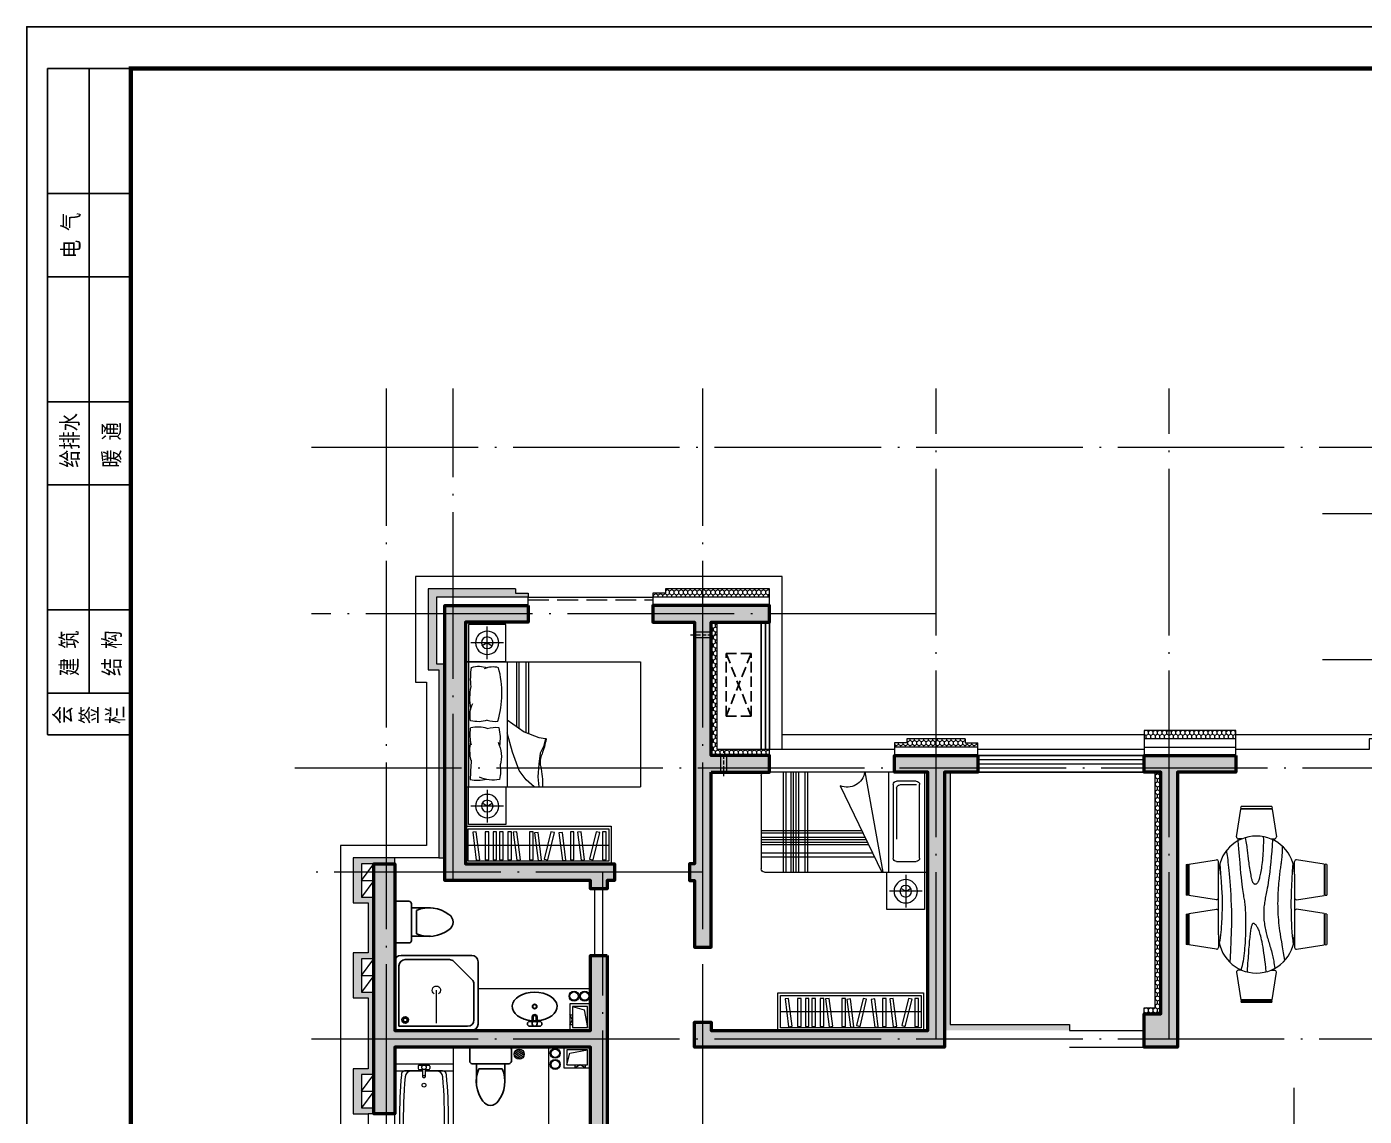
# Model space of a CAD drawing. Extents: x 85196 to 333533, y -130444 to 124232.
# Drawn here: x 280983 to 297043, y -88893 to -75816 of the extents above; entities that cross this region are included whole.
import ezdxf

# ---------------------------------------------------------------- set-up
doc = ezdxf.new("R2010")
doc.units = 0
doc.header["$LTSCALE"] = 1000
doc.header["$MEASUREMENT"] = 0
doc.linetypes.add('DASH', pattern=[0.35, 0.25, -0.1])
doc.linetypes.add('DOTE', pattern=[2.42, 2, -0.2, 0.02, -0.2])
doc.layers.get('0').update_dxf_attribs({"linetype": 'CONTINUOUS', "lineweight": 20})
for name, color, linetype, lineweight in [('AXIS', 3, 'CONTINUOUS', 20), ('DOTE', 1, 'CONTINUOUS', 9), ('LVTRY', 6, 'CONTINUOUS', 20), ('PUB_DIM', 3, 'CONTINUOUS', 20), ('PUB_TITLE', 4, 'CONTINUOUS', 25), ('TK', 7, 'CONTINUOUS', 25), ('WALL', 9, 'CONTINUOUS', 50), ('WINDOW', 4, 'CONTINUOUS', 20), ('保温', 71, 'CONTINUOUS', 15), ('剪力墙', 150, 'CONTINUOUS', 50), ('墙填充', 254, 'CONTINUOUS', 18), ('家具1', 8, 'CONTINUOUS', 15), ('栏杆', 40, 'CONTINUOUS', 18), ('洁具', 6, 'CONTINUOUS', 25), ('洞口层', 20, 'CONTINUOUS', 5), ('看线', 30, 'CONTINUOUS', 25), ('空心砖', 8, 'CONTINUOUS', 15), ('装饰墙', 11, 'CONTINUOUS', 15), ('装饰线', 201, 'CONTINUOUS', 18)]:
    doc.layers.add(name, color=color, linetype=linetype, lineweight=lineweight)
doc.styles.add('-宋体', font='NSimSun.ttf', dxfattribs={"width": 0.8})
doc.styles.add('dim_font', font='SIMPLEX.shx', dxfattribs={"width": 0.6})
pattern_1 = [(45, (-277578.09, -29559.48), (-35.355339, 35.355339), []), (50, (-277578.09, -29559.48), (143.452037, -12.550427), [15, -165]), (355, (-277578.09, -29559.48), (-27.75027, 150.43843), [12, -132]), (100.4514, (-277566.14, -29560.53), (115.701876, 137.88791), [12.74804, -140.22842]), (46.1842, (-277578.1, -29519.48), (213.44821, -33.1038), [22.5, -247.5]), (96.6356, (-277560.3, -29522.24), (186.93254, 194.82357), [19.12206, -210.3426]), (351.1842, (-277578.1, -29519.48), (186.93239, 194.82372), [18, -198]), (21, (-277558.09, -29529.48), (119.38141, -80.52378), [15, -165]), (326, (-277558.09, -29529.48), (48.66307, 145.03001), [12, -132]), (71.4514, (-277548.14, -29536.19), (168.044526, 64.5061), [12.74804, -140.22842]), (37.5, (-277578.09, -29559.48), (2.431971, 66.578771), [0, -130.4, 0, -134, 0, -132.5]), (7.5, (-277578.09, -29559.48), (52.613907, 78.882342), [0, -76.4, 0, -127.4, 0, -50.5]), (327.5, (-277622.69, -29559.48), (106.764487, -4.510974), [0, -50, 0, -156, 0, -207]), (317.5, (-277642.69, -29559.48), (116.637234, 20.020996), [0, -65, 0, -103.6, 0, -147])]
pattern_2 = [(90, (-342530.67, 95162.602), (-27.4963, 47.625), [31.75, -63.5]), (210, (-342530.67, 95162.602), (-27.4963099, -47.6249943), [31.75, -63.5]), (150, (-342530.67, 95162.602), (-54.9926099, 5.7e-06), [-63.5, 31.75])]
pattern_3 = [(90, (-344507.382, -63637.53), (-27.4963, 47.625), [31.75, -63.5]), (210, (-344507.382, -63637.53), (-27.4963099, -47.6249943), [31.75, -63.5]), (150, (-344507.382, -63637.53), (-54.9926099, 5.7e-06), [-63.5, 31.75])]

# ---------------------------------------------------------------- blocks, each defined once
blk = doc.blocks.new('jlq11-4')
at = {"layer": '墙填充'}
h = blk.add_hatch(dxfattribs=at)
h.set_pattern_fill('钢筋混凝土', color=256, scale=20, style=0)
h.set_pattern_definition(pattern_1)
h.paths.add_polyline_path([(600, 8900), (2350, 8900), (2350, 8800), (2550, 8800), (2550, 8900), (2640, 8900), (2640, 9100), (850, 9100), (850, 12000), (1600, 12000), (1600, 12200), (600, 12200)])
h = blk.add_hatch(dxfattribs=at)
h.set_pattern_fill('钢筋混凝土', color=256, scale=20, style=0)
h.set_pattern_definition([(45, (-578089.477, -93278.42), (-35.355339, 35.355339), []), (50, (-578089.48, -93278.42), (143.452037, -12.550427), [15, -165]), (355, (-578089.48, -93278.42), (-27.750267, 150.438427), [12, -132]), (100.4514, (-578077.52, -93279.47), (115.701876, 137.88791), [12.748038, -140.228422]), (46.1842, (-578089.48, -93238.42), (213.44821, -33.103803), [22.5, -247.5]), (96.6356, (-578071.7, -93241.18), (186.93254, 194.823574), [19.12206, -210.3426]), (351.1842, (-578089.48, -93238.42), (186.93239, 194.82372), [18, -198]), (21, (-578069.48, -93248.42), (119.38141, -80.523778), [15, -165]), (326, (-578069.48, -93248.42), (48.663066, 145.03001), [12, -132]), (71.4514, (-578059.53, -93255.13), (168.044526, 64.5061), [12.748038, -140.228422]), (37.5, (-578089.477, -93278.42), (2.431971, 66.5787708), [0, -130.4, 0, -134, 0, -132.5]), (7.5, (-578089.48, -93278.42), (52.6139075, 78.882342), [0, -76.4, 0, -127.4, 0, -50.5]), (327.5, (-578134.077, -93278.42), (106.764487, -4.5109743), [0, -50, 0, -156, 0, -207]), (317.5, (-578154.08, -93278.42), (116.637234, 20.020996), [0, -65, 0, -103.6, 0, -147])])
h.paths.add_polyline_path([(3800, 10200), (4500, 10200), (4500, 10400), (3800, 10400), (3800, 12000), (4500, 12000), (4500, 12200), (3100, 12200), (3100, 12000), (3600, 12000), (3600, 9100), (3540, 9100), (3540, 8900), (3600, 8900), (3600, 8100), (3800, 8100)])
h = blk.add_hatch(dxfattribs=at)
h.set_pattern_fill('钢筋混凝土', color=256, scale=20, style=0)
h.set_pattern_definition(pattern_1)
h.paths.add_polyline_path([(6600, 10200), (7000, 10200), (7000, 10400), (6000, 10400), (6000, 10200), (6400, 10200), (6400, 7100), (3800, 7100), (3800, 7200), (3600, 7200), (3600, 6900), (6600, 6900)])
h = blk.add_hatch(dxfattribs=at)
h.set_pattern_fill('钢筋混凝土', color=256, scale=20, style=0)
h.set_pattern_definition([(45, (-277978.09, -29559.48), (-35.355339, 35.355339), []), (50, (-277978.09, -29559.48), (143.452037, -12.550427), [15, -165]), (355, (-277978.09, -29559.48), (-27.75027, 150.43843), [12, -132]), (100.4514, (-277966.14, -29560.53), (115.701876, 137.88791), [12.74804, -140.22842]), (46.1842, (-277978.1, -29519.48), (213.44821, -33.1038), [22.5, -247.5]), (96.6356, (-277960.3, -29522.24), (186.93254, 194.82357), [19.12206, -210.3426]), (351.1842, (-277978.1, -29519.48), (186.93239, 194.82372), [18, -198]), (21, (-277958.09, -29529.48), (119.38141, -80.52378), [15, -165]), (326, (-277958.09, -29529.48), (48.66307, 145.03001), [12, -132]), (71.4514, (-277948.14, -29536.19), (168.044526, 64.5061), [12.74804, -140.22842]), (37.5, (-277978.09, -29559.48), (2.431971, 66.578771), [0, -130.4, 0, -134, 0, -132.5]), (7.5, (-277978.09, -29559.48), (52.613907, 78.882342), [0, -76.4, 0, -127.4, 0, -50.5]), (327.5, (-278022.69, -29559.48), (106.764487, -4.510974), [0, -50, 0, -156, 0, -207]), (317.5, (-278042.69, -29559.48), (116.637234, 20.020996), [0, -65, 0, -103.6, 0, -147])])
h.paths.add_polyline_path([(9400, 10200), (10100, 10200), (10100, 10400), (9000, 10400), (9000, 10200), (9200, 10200), (9200, 7300), (9000, 7300), (9000, 6900), (9400, 6900)])
h = blk.add_hatch(dxfattribs=at)
h.set_pattern_fill('钢筋混凝土', color=256, scale=20, style=0)
h.set_pattern_definition(pattern_1)
h.paths.add_polyline_path([(0, 7100), (0, 9100), (-250, 9100), (-250, 6100), (0, 6100), (0, 6900), (2350, 6900), (2350, 5200), (1700, 5200), (1700, 5000), (2550, 5000), (2550, 8000), (2350, 8000), (2350, 7100)])
at = {"layer": '剪力墙'}
for points in [[(1600, 12200), (1600, 12000), (850, 12000), (850, 9100), (2640, 9100), (2640, 8900), (2550, 8900), (2550, 8800), (2350, 8800), (2350, 8900), (600, 8900), (600, 12200)], [(7000, 10400), (7000, 10200), (6600, 10200), (6600, 6900), (3600, 6900), (3600, 7200), (3800, 7200), (3800, 7100), (6400, 7100), (6400, 10200), (6000, 10200), (6000, 10400)], [(10100, 10400), (10100, 10200), (9400, 10200), (9400, 6900), (9000, 6900), (9000, 7300), (9200, 7300), (9200, 10200), (9000, 10200), (9000, 10400)], [(2550, 8000), (2550, 5000), (1700, 5000), (1700, 5200), (2350, 5200), (2350, 6900), (0, 6900), (0, 6100), (-250, 6100), (-250, 9100), (0, 9100), (0, 7100), (2350, 7100), (2350, 8000)]]:
    blk.add_lwpolyline(points, close=True, dxfattribs=at)
blk.add_lwpolyline([(3800, 10200), (4500, 10200), (4500, 10400), (3800, 10400), (3800, 12000), (4500, 12000), (4500, 12200), (3100, 12200), (3100, 12000), (3600, 12000), (3600, 9100), (3540, 9100), (3540, 8900), (3600, 8900), (3600, 8100), (3800, 8100), (3800, 10200)], dxfattribs=at)
blk = doc.blocks.new('j3')
at = {"layer": '洁具'}
for p, q in [((0, -220), (0, 220)), ((30, 250), (170, 250)), ((200, 220), (200, -220)), ((200, 170), (430, 170)), ((260, 140), (260, -140)), ((170, -250), (30, -250)), ((200, -170), (430, -170))]:
    blk.add_line(p, q, dxfattribs=at)
for centre, radius, start, end in [((30, 220), 30, 90, 180), ((170, 220), 30, 0, 90), ((413, -227), 398, 53.3619, 112.5495), ((590, 0), 110, 303.4509, 56.5491), ((413, 227), 398, 247.4505, 306.6381), ((30, -220), 30, 180, 270), ((170, -220), 30, 270, 0)]:
    blk.add_arc(centre, radius, start, end, dxfattribs=at)
at = {"style": 'dim_font', "width": 0.8, "flags": 9}
for tag in ['YSIZE', 'XSIZE']:
    blk.add_attdef(tag, (0, 0), '', height=0.5, rotation=270, dxfattribs=at)
blk = doc.blocks.new('_LV10')
blk.add_line((0, -37), (0, -432))
blk.add_arc((0, -432), 50, 121.0332, 58.9668)
blk = doc.blocks.new('j1')
at = {"layer": '洁具'}
for p, q in [((-29, 29), (-111, 29)), ((-29, 29), (-111, 29)), ((-111, 18), (-51, 18)), ((-111, 18), (-51, 18)), ((-58, 58), (-58, 29)), ((-58, 58), (-58, 29)), ((-58, 18), (-58, -18)), ((-58, 18), (-58, -18)), ((0, -58), (0, 58)), ((0, -58), (0, 58)), ((-111, -18), (-51, -18)), ((-111, -18), (-51, -18)), ((-29, -29), (-111, -29)), ((-29, -29), (-111, -29)), ((-58, -29), (-58, -58)), ((-58, -29), (-58, -58))]:
    blk.add_line(p, q, dxfattribs=at)
for radius in [27, 27, 22.5, 22.5]:
    blk.add_circle((-237, 0), radius, dxfattribs=at)
for centre, radius, start, end in [((-111, 0), 28.8, 90, 270), ((-111, 0), 28.8, 90, 270), ((-111, 0), 18, 90, 270), ((-111, 0), 18, 90, 270), ((-29, 58), 28.8, 0, 180), ((-29, 58), 28.8, 0, 180), ((-29, 0), 28.8, 141.3178, 218.6822), ((-29, 0), 28.8, 141.3178, 218.6822), ((-29, 0), 28.8, 270, 90), ((-29, 0), 28.8, 270, 90), ((-29, -58), 28.8, 180, 0), ((-29, -58), 28.8, 180, 0)]:
    blk.add_arc(centre, radius, start, end, dxfattribs=at)
at = {"layer": '洁具', "extrusion": (0, 0, -1)}
for start_param, end_param in [(1.677666, 7.747112), (1.677666, 7.747112), (1.50408, 1.637512), (1.50408, 1.637512)]:
    blk.add_ellipse((-237, 0), major_axis=(0, 270), ratio=0.633333, start_param=start_param, end_param=end_param, dxfattribs=at)
blk = doc.blocks.new('jjg1')
at = {"layer": 'LVTRY'}
for points in [[(-250, 320), (0, 320), (0, 0), (-250, 0)], [(-215, 285), (-35, 285), (-35, 35), (-215, 35)]]:
    blk.add_lwpolyline(points, close=True, dxfattribs=at)
blk.add_lwpolyline([(-215, 255), (-250, 255), (-215, 195), (-250, 135), (-215, 135)], dxfattribs=at)
at = {"layer": 'PUB_DIM'}
blk.add_lwpolyline([(-215, 35), (-75, 73), (-35, 285)], dxfattribs=at)
blk = doc.blocks.new('yg3')
at = {"layer": '洁具'}
for p, q in [((-1000, 75), (-1000, 825)), ((-928, 609), (-709, 828)), ((-75, 900), (-925, 900)), ((-125, 850), (-656, 850)), ((0, 0), (0, 825)), ((-50, 775), (-50, 50)), ((-950, 556), (-950, 125)), ((-925, 0), (0, 0)), ((-875, 50), (-50, 50))]:
    blk.add_line(p, q, dxfattribs=at)
for radius in [38.8, 23.8]:
    blk.add_circle((-125, 125), radius, dxfattribs=at)
for centre, start, end in [((-925, 825), 90, 180), ((-656, 775), 90, 135), ((-125, 775), 0, 90), ((-75, 825), 0, 90), ((-875, 556), 135, 180), ((-925, 75), 180, 270), ((-875, 125), 180, 270)]:
    blk.add_arc(centre, 75, start, end, dxfattribs=at)
blk = doc.blocks.new('yg01')
at = {"layer": 'LVTRY'}
for p, q in [((0, -715), (0, 63)), ((0, 63), (1500, 63)), ((96, -309), (96, 63)), ((96, -309), (96, 63)), ((96, -309), (96, 63)), ((1500, 63), (1500, -715)), ((96, -77), (96, -309)), ((1404, -77), (1404, -576)), ((1448, -77), (1448, -576)), ((1448, -77), (1448, -576)), ((17, -392), (17, -261)), ((31, -248), (65, -248)), ((78, -300), (78, -261)), ((78, -392), (78, -352)), ((87, -309), (176, -309)), ((87, -309), (176, -309)), ((87, -344), (176, -344)), ((96, -715), (96, -344)), ((96, -715), (96, -344)), ((96, -715), (96, -344)), ((96, -344), (96, -576)), ((157, -337), (157, -316)), ((183, -337), (183, -316)), ((31, -405), (65, -405)), ((1500, -715), (0, -715))]:
    blk.add_line(p, q, dxfattribs=at)
for centre, radius in [((48, -326), 30.5), ((286, -326), 26.2)]:
    blk.add_circle(centre, radius, dxfattribs=at)
for centre, radius, start, end in [((750, -6932), 6933, 85.0209, 94.9791), ((1352, -77), 95.9, 0, 90), ((148, -77), 52.3, 90, 180), ((183, -162), 87.2, 94.7863, 180), ((750, -6932), 6881, 89.0758, 94.7863), ((863, 79), 131, 269.0758, 321.7771), ((1352, -77), 52.3, 0, 90), ((31, -261), 13.1, 90, 180), ((65, -261), 13.1, 0, 90), ((87, -300), 8.72, 180, 270), ((87, -352), 8.72, 90, 180), ((150, -316), 6.98, 0, 90), ((150, -337), 6.98, 270, 0), ((176, -316), 6.98, 0, 90), ((176, -337), 6.98, 270, 0), ((31, -392), 13.1, 180, 270), ((65, -392), 13.1, 270, 0), ((183, -491), 87.2, 180, 265.2137), ((148, -576), 52.3, 180, 270), ((750, 6279), 6933, 265.0209, 274.9791), ((750, 6279), 6881, 265.2137, 270.9242), ((863, -732), 131, 38.2229, 90.9242), ((1352, -576), 52.3, 270, 0), ((1352, -576), 95.9, 270, 0)]:
    blk.add_arc(centre, radius, start, end, dxfattribs=at)
blk = doc.blocks.new('dil')
at = {"layer": 'LVTRY'}
for p, q in [((-58, 14), (36, -48)), ((-50, 33), (50, -33)), ((-37, 48), (58, -14)), ((-16, 58), (60, 9)), ((-59, -9), (15, -58))]:
    blk.add_line(p, q, dxfattribs=at)
blk.add_circle((0, 0), 60, dxfattribs=at)
blk = doc.blocks.new('ktj1')
at = {"layer": '洁具', "linetype": 'DASH', "ltscale": 0.5}
blk.add_lwpolyline([(750, 0), (750, 300), (0, 300), (750, 0), (0, 0), (750, 300), (0, 300), (0, 0)], dxfattribs=at)
blk = doc.blocks.new('chuang1')
at = {"layer": '家具1'}
for p, q in [((-1500, 0), (0, 0)), ((-1500, -474), (-1500, 0)), ((-1500, 0), (-1500, -2100)), ((0, 0), (0, -823)), ((0, 0), (0, -2100)), ((-1730, -456), (-1730, -64)), ((-1500, -35), (0, -35)), ((230, -456), (230, -64)), ((-1534, -260), (-1926, -260)), ((34, -260), (426, -260)), ((-1500, -500), (0, -500)), ((-724, -614, -270), (-1500, -614, -270)), ((-806, -500, -270), (-660, -703, -270)), ((-417, -563, -270), (-649, -500, -270)), ((-198, -642, -270), (-417, -563, -270)), ((-83, -727, -270), (-198, -642, -270)), ((-701, -645, -270), (-1500, -645, -270)), ((-650, -728, -270), (-1500, -728, -270)), ((-638, -759, -270), (-1500, -759, -270)), ((-660, -703, -270), (-593, -879, -270)), ((0, -823, -270), (-83, -727, -270)), ((-593, -879, -270), (-581, -958, -270)), ((-581, -958, -270), (-484, -934, -270)), ((-484, -934, -270), (-405, -897, -270)), ((-405, -897, -270), (-271, -879, -270)), ((-271, -879, -270), (-119, -867, -270)), ((-119, -867, -270), (0, -879, -270)), ((-1500, -2100), (0, -2100))]:
    blk.add_line(p, q, dxfattribs=at)
for points in [[(-1500, -35), (-1500, -485), (-1950, -485), (-1950, -35)], [(0, -35), (0, -485), (450, -485), (450, -35)]]:
    blk.add_lwpolyline(points, close=True, dxfattribs=at)
at = {"layer": '家具1', "elevation": -270}
for points in [[(-1434, -71, 0.177), (-1429, -259, -0.516596)], [(-800, -261, 0.14099), (-794, -61, 0.235245)], [(-701, -261, -0.14099), (-707, -61, -0.235245)], [(-87, -54, -0.074897), (-91, -250, 0.472817)], [(-800, -261, -0.104503), (-788, -387, -0.141432), (-1431, -395, -0.168206), (-1417, -225, 4.425392)]]:
    blk.add_lwpolyline(points, format="xyb", dxfattribs=at)
at = {"layer": '家具1'}
for points in [[(-1730, -260), (-1695, -199)], [(-1730, -260), (-1695, -321)], [(230, -260), (195, -199)], [(230, -260), (195, -321)]]:
    blk.add_lwpolyline(points, dxfattribs=at)
for centre, radius in [((-1730, -260), 140), ((230, -260), 140), ((-1730, -260), 70), ((230, -260), 70)]:
    blk.add_circle(centre, radius, dxfattribs=at)
for centre, radius, start, end in [((-1300, -930, -270), 869, 83.569, 98.88), ((-1068, -673, -270), 621, 78.4063, 102.5791), ((-862, -367, -270), 314, 77.5554, 116.5378), ((-628, -590, -270), 535, 76.04, 98.4751), ((-443, -579, -270), 527, 76.3427, 101.1841), ((-1741, 28496, -270), 28598, 272.8502, 273.3148), ((-347, -361, -270), 368, 164.1707, 185.9871), ((-469, -328, -270), 387, 348.2417, 24.8684), ((-588, 115, -270), 529, 256.3762, 280.1383), ((-367, -48, -270), 382, 243.8761, 286.1746), ((-194, -19, -270), 402, 258.9631, 284.8961), ((-574, -960, -270), 7.24, 160.2464, 271.1377), ((-789, 176, -270), 1163, 280.6617, 289.8806), ((-295, -1142, -270), 244, 78.6608, 113.7384), ((-24, 208, -270), 1132, 258.6608, 271.239)]:
    blk.add_arc(centre, radius, start, end, dxfattribs=at)
blk = doc.blocks.new('yg06')
at = {"layer": '家具1'}
for p, q in [((161, 48), (161, 384)), ((161, 384), (204, 384)), ((204, 384), (204, 48)), ((239, 375), (281, 384)), ((320, 48), (239, 375)), ((281, 384), (361, 57)), ((549, 48), (549, 384)), ((549, 384), (592, 384)), ((592, 384), (592, 48)), ((645, 43), (687, 377)), ((687, 377), (730, 372)), ((730, 372), (687, 38)), ((784, 375), (826, 384)), ((864, 48), (784, 375)), ((826, 384), (906, 57)), ((937, 43), (979, 377)), ((979, 377), (1022, 372)), ((1022, 372), (979, 38)), ((1040, 48), (1040, 384)), ((1040, 384), (1083, 384)), ((1083, 384), (1083, 48)), ((1300, 48), (1300, 384)), ((1300, 384), (1343, 384)), ((1343, 384), (1343, 48)), ((1400, 48), (1400, 384)), ((1400, 384), (1443, 384)), ((1443, 384), (1443, 48)), ((1478, 48), (1478, 384)), ((1478, 384), (1520, 384)), ((1520, 384), (1520, 48)), ((1570, 48), (1570, 384)), ((1570, 384), (1613, 384)), ((1613, 384), (1613, 48)), ((1820, 225), (130, 225)), ((204, 48), (161, 48)), ((361, 57), (320, 48)), ((592, 48), (549, 48)), ((687, 38), (645, 43)), ((906, 57), (864, 48)), ((979, 38), (937, 43)), ((1083, 48), (1040, 48)), ((1343, 48), (1300, 48)), ((1443, 48), (1400, 48)), ((1520, 48), (1478, 48)), ((1613, 48), (1570, 48))]:
    blk.add_line(p, q, dxfattribs=at)
for points in [[(100, 450), (100, 0), (1850, 0), (1850, 450)], [(130, 420), (130, 30), (1820, 30), (1820, 420)], [(422, 49), (464, 383), (507, 378), (464, 44)], [(1192, 49), (1234, 383), (1277, 378), (1235, 44)], [(1679, 49), (1721, 383), (1763, 378), (1721, 44)]]:
    blk.add_lwpolyline(points, close=True, dxfattribs=at)
blk = doc.blocks.new('chuang2')
at = {"layer": '家具1'}
for p, q in [((0, 0), (1960, 0)), ((0, 0), (0, -1200)), ((40, 0), (40, -1200)), ((471, 0), (471, -1200)), ((758, 2), (540, -1201)), ((1444, 0), (1444, -1200)), ((1476, 0), (1476, -1200)), ((1551, 0), (1551, -1200)), ((1583, 0), (1583, -1200)), ((1615, 0), (1615, -1200)), ((1646, 0), (1646, -1200)), ((1705, 0), (1705, -1200)), ((1737, 0), (1737, -1200)), ((98, -1031), (98, -149)), ((136, -154), (335, -154)), ((138, -109), (376, -109)), ((416, -149), (416, -1031)), ((2000, -40), (2000, -1160)), ((375, -194), (375, -805)), ((1051, -163), (550, -1201)), ((751, -786), (2000, -786)), ((776, -733), (2000, -733)), ((789, -706), (2000, -706)), ((709, -871), (2000, -871)), ((722, -844), (2000, -844)), ((738, -813), (2000, -813)), ((376, -1071), (138, -1071)), ((638, -1020), (2000, -1020)), ((661, -972), (2000, -972)), ((1960, -1200), (0, -1200)), ((265, -1234), (265, -1626)), ((69, -1430), (461, -1430))]:
    blk.add_line(p, q, dxfattribs=at)
blk.add_lwpolyline([(490, -1200), (40, -1200), (40, -1650), (490, -1650)], close=True, dxfattribs=at)
for points in [[(265, -1430), (204, -1395)], [(265, -1430), (325, -1395)]]:
    blk.add_lwpolyline(points, dxfattribs=at)
for radius in [140, 70]:
    blk.add_circle((265, -1430), radius, dxfattribs=at)
for centre, radius, start, end in [((967, 30), 211, 187.6754, 293.4776), ((1960, -40), 40, 0, 90), ((138, -149), 40, 90, 180), ((335, -194), 40, 0, 90), ((376, -149), 40, 0, 90), ((138, -1031), 40, 180, 270), ((376, -1031), 40, 270, 0), ((1960, -1160), 40, 270, 0)]:
    blk.add_arc(centre, radius, start, end, dxfattribs=at)
blk = doc.blocks.new('czh2')
at = {"layer": '家具1', "linetype": 'Continuous'}
for p, q in [((-246, 885), (-189, 1253)), ((229, 1253), (-189, 1253)), ((-187, 1266), (-183, 1291)), ((-187, 1266), (228, 1266)), ((224, 1291), (-183, 1291)), ((224, 1291), (228, 1266)), ((230, 1253), (287, 885)), ((-173, 859), (-221, 859)), ((214, 859), (262, 859)), ((-881, 522), (-513, 580)), ((-488, 389), (-488, 555)), ((528, 389), (528, 555)), ((922, 522), (554, 580)), ((-919, 516), (-894, 520)), ((-919, 516), (-919, 110)), ((-894, 106), (-894, 520)), ((-881, 522), (-881, 104)), ((-488, -423), (-488, 389)), ((528, 389), (528, -423)), ((922, 522), (922, 104)), ((935, 106), (935, 520)), ((960, 516), (935, 520)), ((960, 516), (960, 110)), ((-894, 106), (-919, 110)), ((-513, 47), (-881, 104)), ((554, 47), (922, 104)), ((935, 106), (960, 110)), ((-919, -144), (-894, -140)), ((-919, -144), (-919, -550)), ((-894, -554), (-894, -140)), ((-881, -138), (-513, -80)), ((-881, -138), (-881, -556)), ((922, -138), (554, -80)), ((922, -138), (922, -556)), ((935, -554), (935, -140)), ((960, -144), (935, -140)), ((960, -144), (960, -550)), ((-488, -423), (-488, -588)), ((528, -423), (528, -588)), ((-894, -554), (-919, -550)), ((-513, -614), (-881, -556)), ((554, -614), (922, -556)), ((935, -554), (960, -550)), ((-246, -919), (-189, -1287)), ((-173, -893), (-221, -893)), ((214, -893), (262, -893)), ((230, -1287), (287, -919)), ((229, -1287), (-189, -1287)), ((-187, -1300), (228, -1300)), ((-187, -1300), (-183, -1325)), ((224, -1325), (-183, -1325)), ((224, -1325), (228, -1300))]:
    blk.add_line(p, q, dxfattribs=at)
for points in [[(-226, 834), (-218, 724), (-210, 627), (-203, 541), (-196, 466), (-191, 401), (-185, 345), (-180, 295), (-175, 253), (-171, 215), (-167, 183), (-162, 155), (-158, 129), (-154, 107), (-151, 87), (-147, 68), (-144, 49), (-141, 31), (-139, 12), (-136, -7), (-134, -27), (-132, -48), (-131, -71), (-129, -95), (-128, -121), (-127, -148), (-127, -178), (-126, -208), (-126, -240), (-126, -273), (-126, -306), (-126, -339), (-127, -372), (-127, -404), (-128, -436), (-129, -468), (-131, -500), (-132, -532), (-134, -565), (-137, -598), (-140, -632), (-144, -667), (-149, -703), (-154, -738), (-159, -772), (-165, -805), (-172, -835), (-179, -863), (-187, -887)], [(112, 889), (113, 847), (113, 807), (112, 769), (111, 733), (110, 699), (107, 665), (105, 634), (102, 603), (99, 573), (96, 545), (93, 518), (89, 492), (86, 467), (82, 444), (79, 422), (75, 401), (71, 382), (67, 365), (63, 349), (59, 334), (55, 320), (51, 308), (47, 298), (43, 288), (38, 280), (34, 273), (30, 267), (25, 262), (21, 259), (17, 256), (12, 254), (8, 253), (4, 252), (-1, 253), (-5, 254), (-9, 256), (-12, 259), (-16, 262), (-20, 266), (-23, 271), (-26, 277), (-29, 283), (-32, 291), (-35, 300), (-38, 311), (-41, 323), (-44, 338), (-48, 355), (-51, 374), (-55, 396), (-59, 418), (-63, 442), (-67, 467), (-71, 492), (-75, 516), (-78, 539), (-81, 562), (-84, 583), (-87, 603), (-89, 623), (-91, 642), (-93, 660), (-96, 679), (-98, 698), (-100, 717), (-102, 736), (-105, 757), (-108, 778), (-111, 800), (-115, 824), (-120, 849), (-125, 876)], [(233, 851), (229, 771), (224, 693), (218, 618), (211, 547), (204, 481), (197, 419), (189, 363), (182, 314), (176, 271), (170, 234), (164, 203), (159, 175), (154, 151), (150, 129), (146, 109), (142, 89), (138, 70), (135, 50), (132, 30), (129, 10), (126, -9), (124, -29), (121, -47), (120, -66), (118, -84), (118, -101), (117, -118), (117, -135), (117, -153), (118, -170), (118, -188), (120, -207), (121, -226), (124, -247), (126, -267), (129, -288), (132, -309), (136, -330), (140, -351), (144, -372), (149, -392), (154, -411), (159, -431), (165, -450), (170, -469), (176, -489), (183, -509), (189, -529), (195, -550), (201, -571), (208, -592), (214, -614), (219, -635), (225, -656), (230, -677), (235, -697), (239, -716), (243, -735), (246, -754), (250, -774), (253, -795), (256, -817), (260, -842), (264, -869)], [(401, -759), (383, -662), (369, -581), (357, -513), (347, -456), (340, -409), (334, -367), (329, -330), (325, -295), (321, -259), (318, -223), (315, -187), (312, -150), (310, -113), (309, -76), (308, -39), (307, -2), (308, 34), (309, 70), (310, 106), (312, 141), (314, 175), (316, 207), (318, 239), (321, 269), (323, 297), (326, 324), (328, 349), (331, 373), (333, 395), (336, 416), (338, 436), (341, 455), (344, 474), (346, 491), (348, 508), (351, 524), (353, 541), (356, 557), (358, 574), (360, 591), (362, 609), (364, 627), (365, 646), (366, 667), (368, 688), (369, 710), (369, 734), (369, 759)], [(-331, -790), (-322, -636), (-315, -501), (-311, -382), (-309, -277), (-309, -183), (-310, -100), (-312, -24), (-315, 46), (-319, 113), (-323, 175), (-327, 235), (-331, 290), (-335, 342), (-340, 391), (-344, 436), (-348, 477), (-352, 514), (-356, 549), (-359, 580), (-363, 609), (-367, 635), (-371, 660), (-375, 682), (-379, 703)], [(507, 537), (498, 425), (492, 326), (487, 237), (484, 157), (482, 84), (481, 18), (481, -44), (482, -103), (483, -160), (484, -216), (486, -272), (489, -327), (493, -383), (498, -439), (504, -497), (511, -555)], [(-469, 526), (-458, 396), (-450, 291), (-444, 208), (-440, 141), (-437, 90), (-436, 49), (-436, 15), (-437, -14), (-437, -42), (-438, -69), (-439, -96), (-440, -123), (-441, -151), (-442, -180), (-443, -210), (-445, -242), (-447, -276), (-449, -311), (-451, -348), (-454, -385), (-458, -422), (-463, -459), (-469, -495), (-476, -529)], [(152, -914), (146, -861), (140, -809), (133, -760), (127, -712), (120, -667), (114, -625), (108, -585), (101, -549), (95, -516), (89, -487), (83, -461), (78, -437), (72, -416), (66, -398), (61, -381), (55, -365), (49, -351), (43, -339), (37, -328), (32, -317), (26, -309), (20, -301), (15, -294), (10, -288), (5, -283), (0, -279), (-4, -275), (-8, -273), (-12, -271), (-16, -270), (-20, -269), (-23, -269), (-26, -270), (-29, -272), (-32, -274), (-35, -278), (-38, -282), (-40, -288), (-43, -296), (-46, -305), (-49, -316), (-51, -328), (-54, -343), (-57, -359), (-60, -376), (-63, -395), (-65, -415), (-68, -436), (-70, -458), (-73, -482), (-75, -507), (-77, -532), (-79, -558), (-81, -585), (-84, -613), (-86, -641), (-88, -670), (-90, -699), (-92, -730), (-95, -762), (-97, -797), (-100, -833), (-103, -873), (-105, -915)]]:
    blk.add_lwpolyline(points, dxfattribs=at)
for centre, radius, start, end in [((20, 389), 508, 0, 180), ((-221, 885), 25.4, 180, 270), ((262, 885), 25.4, 270, 0), ((-513, 555), 25.4, 0, 90), ((554, 555), 25.4, 90, 180), ((-513, 72), 25.4, 270, 0), ((554, 72), 25.4, 180, 270), ((-513, -106), 25.4, 0, 90), ((554, -106), 25.4, 90, 180), ((20, -423), 508, 180, 0), ((-513, -588), 25.4, 270, 0), ((554, -588), 25.4, 180, 270), ((-221, -919), 25.4, 90, 180), ((262, -919), 25.4, 0, 90)]:
    blk.add_arc(centre, radius, start, end, dxfattribs=at)
blk = doc.blocks.new('pm-11')
at = {"layer": '保温', "ltscale": 500}
h = blk.add_hatch(dxfattribs=at)
h.set_pattern_fill('HONEY', color=256, scale=20, angle=90, style=0)
h.set_pattern_definition(pattern_2)
h.paths.add_polyline_path([(700, 11700), (600, 11700), (600, 12300), (500, 12300), (500, 11630), (630, 11630), (630, 10450), (700, 10450)])
h.paths.add_polyline_path([(700, 10450), (630, 10450), (630, 9370), (700, 9370)])
h.paths.add_polyline_path([(1550, 12600), (800, 12600), (800, 12500), (1700, 12500), (1700, 12550), (1550, 12550)])
h.paths.add_polyline_path([(800, 12600), (500, 12600), (500, 12300), (600, 12300), (600, 12500), (700, 12500), (800, 12500)])
h = blk.add_hatch(dxfattribs=at)
h.set_pattern_fill('HONEY', color=256, scale=20, angle=90, style=0)
h.set_pattern_definition(pattern_2)
h.paths.add_polyline_path([(3800, 12600), (3350, 12600), (3350, 12550), (3200, 12550), (3200, 12500), (3800, 12500)])
h.paths.add_polyline_path([(4600, 12600), (3800, 12600), (3800, 12500), (4600, 12500)])
h = blk.add_hatch(dxfattribs=at)
h.set_pattern_fill('HONEY', color=256, scale=20, angle=90, style=0)
h.set_pattern_definition(pattern_3)
h.paths.add_polyline_path([(3970, 12200), (3900, 12200), (3900, 10600), (4600, 10600), (4600, 10670), (3970, 10670)])
h = blk.add_hatch(dxfattribs=at)
h.set_pattern_fill('HONEY', color=256, scale=20, angle=90, style=0)
h.set_pattern_definition(pattern_2)
h.paths.add_polyline_path([(6600, 10800), (6250, 10800), (6250, 10750), (6100, 10750), (6100, 10700), (6600, 10700)])
h.paths.add_polyline_path([(7100, 10750), (6950, 10750), (6950, 10800), (6600, 10800), (6600, 10700), (7100, 10700)])
h = blk.add_hatch(dxfattribs=at)
h.set_pattern_fill('HONEY', color=256, scale=20, angle=90, style=0)
h.set_pattern_definition(pattern_3)
h.paths.add_polyline_path([(9400, 10900), (9100, 10900), (9100, 10800), (9400, 10800)])
h.paths.add_polyline_path([(10200, 10900), (9400, 10900), (9400, 10800), (10200, 10800)])
h = blk.add_hatch(dxfattribs=at)
h.set_pattern_fill('HONEY', color=256, scale=20, angle=90, style=0)
h.set_pattern_definition(pattern_3)
h.paths.add_polyline_path([(6770, 10400), (6700, 10400), (6700, 7300), (8200, 7300), (8200, 7370), (6770, 7370)])
h = blk.add_hatch(dxfattribs=at)
h.set_pattern_fill('HONEY', color=256, scale=20, angle=90, style=0)
h.set_pattern_definition(pattern_3)
h.paths.add_polyline_path([(9300, 10400), (9230, 10400), (9230, 7570), (9100, 7570), (9100, 7500), (9300, 7500)])
h = blk.add_hatch(dxfattribs=at)
h.set_pattern_fill('HONEY', color=256, scale=20, angle=90, style=0)
h.set_pattern_definition(pattern_3)
h.paths.add_polyline_path([(-300, 6770), (-150, 6770), (-150, 7200), (-220, 7200), (-220, 6840), (-400, 6840), (-400, 6300), (-220, 6300), (-150, 6300), (-150, 6370), (-300, 6370)])
h.paths.add_polyline_path([(-150, 7760), (-300, 7760), (-300, 8160), (-150, 8160), (-150, 8900), (-300, 8900), (-300, 9200), (-400, 9200), (-400, 8830), (-220, 8830), (-220, 8230), (-400, 8230), (-400, 7690), (-220, 7690), (-220, 7200), (-150, 7200)])
h.paths.add_polyline_path([(0, 9370), (-400, 9370), (-400, 9200), (-300, 9200), (-300, 9300), (-150, 9300), (0, 9300)])
h.paths.add_polyline_path([(100, 9370), (0, 9370), (0, 9300), (100, 9300)])
at = {"layer": 'DOTE', "linetype": 'DOTE'}
for p, q in [((0, -3584), (0, 15005)), ((800, 9100), (800, 15005)), ((3800, -3584), (3800, 15005)), ((6600, 7200), (6600, 15005)), ((9400, 7200), (9400, 15005)), ((-900, 14300), (37315, 14300)), ((6594, 12300), (-900, 12300)), ((-1100, 10450), (37115, 10450)), ((3794, 9200), (-900, 9200)), ((2600, 5300), (2600, 9200)), ((-900, 7200), (12400, 7200))]:
    blk.add_line(p, q, dxfattribs=at)
at = {"layer": 'LVTRY'}
for p, q in [((2450, 7800), (1100, 7800)), ((800, 7100), (800, 5400)), ((1950, 5400), (1950, 7100))]:
    blk.add_line(p, q, dxfattribs=at)
for centre, radius in [((2252, 7711), 60), ((2252, 7711), 50), ((2380, 7711), 60), ((2380, 7711), 50), ((2026, 7025), 60), ((2026, 7025), 60), ((2026, 7025), 50), ((2026, 6892), 60), ((2026, 6892), 60), ((2026, 6892), 50)]:
    blk.add_circle(centre, radius, dxfattribs=at)
at = {"layer": 'WINDOW'}
for p, q in [((1700, 12500), (3200, 12500)), ((2500, 9000), (2500, 8200)), ((8200, 7300), (9100, 7300)), ((8200, 7300), (9100, 7300)), ((8200, 7100), (9100, 7100)), ((8200, 7100), (9100, 7100))]:
    blk.add_line(p, q, dxfattribs=at)
at = {"layer": '保温'}
for p, q in [((4600, 10600), (4600, 10670)), ((4600, 10600), (4600, 10670)), ((100, 9300), (100, 9370)), ((100, 9300), (100, 9370)), ((630, 9370), (700, 9370)), ((630, 9370), (700, 9370)), ((-150, 6300), (-220, 6300)), ((-150, 6300), (-220, 6300))]:
    blk.add_line(p, q, dxfattribs=at)
at = {"layer": '保温', "ltscale": 500}
blk.add_line((9100, 7500), (9300, 7500), dxfattribs=at)
at = {"layer": '保温'}
for points in [[(1550, 12600), (500, 12600), (500, 11630), (630, 11630), (630, 9370), (-400, 9370), (-400, 8830), (-220, 8830), (-220, 8230), (-400, 8230), (-400, 7690), (-220, 7690), (-220, 6840), (-400, 6840), (-400, 6300), (-220, 6300), (-220, 5700)], [(1550, 12600), (1550, 12550), (1700, 12550), (1700, 12500)], [(3350, 12600), (3350, 12550), (3200, 12550), (3200, 12500)], [(6100, 10750), (6100, 10670), (3970, 10670), (3970, 12200), (4600, 12200), (4600, 12600), (3350, 12600)], [(14350, 11970), (12850, 11970), (12850, 12100), (12230, 12100), (12230, 10800), (11800, 10800), (11800, 10670), (10200, 10670), (10200, 10900), (9100, 10900), (9100, 10670), (7100, 10670), (7100, 10750)], [(6250, 10800), (6250, 10750), (6100, 10750)], [(6950, 10800), (6250, 10800)], [(6950, 10800), (6950, 10750), (7100, 10750)], [(6770, 10400), (6770, 7370), (8200, 7370), (8200, 7300)], [(9100, 7500), (9100, 7570), (9230, 7570), (9230, 10400)]]:
    blk.add_lwpolyline(points, dxfattribs=at)
at = {"layer": '保温', "linetype": 'DASH'}
blk.add_lwpolyline([(1700, 12470), (3200, 12470)], dxfattribs=at)
at = {"layer": '栏杆'}
for p, q in [((7100, 10550), (9100, 10550)), ((7100, 10500), (9100, 10500))]:
    blk.add_line(p, q, dxfattribs=at)
at = {"layer": '看线'}
for p, q in [((4500, 12200), (4500, 10670)), ((4550, 12200), (4550, 10670)), ((4600, 12200), (4600, 10670)), ((7100, 10600), (9100, 10600)), ((9100, 10400), (7100, 10400))]:
    blk.add_line(p, q, dxfattribs=at)
at = {"layer": '空心砖', "ltscale": 500}
for p, q in [((9100, 10700), (10200, 10700)), ((-300, 9100), (-150, 9300)), ((-300, 9100), (-150, 9100)), ((-150, 9100), (-300, 8900)), ((-300, 7960), (-150, 8160)), ((-300, 7960), (-150, 7960)), ((-150, 7960), (-300, 7760)), ((-300, 6570), (-150, 6770)), ((-300, 6570), (-150, 6570)), ((-150, 6570), (-300, 6370))]:
    blk.add_line(p, q, dxfattribs=at)
at = {"layer": '装饰墙'}
for points in [[(700, 11700), (700, 12400), (1700, 12400), (1700, 12500), (600, 12500), (600, 11700)], [(4600, 12500), (3200, 12500), (3200, 12400), (4600, 12400)], [(10200, 10800), (9100, 10800), (9100, 10600), (10200, 10600)], [(7100, 10700), (6100, 10700), (6100, 10600), (7100, 10600)], [(-150, 9300), (-300, 9300), (-300, 8900), (-150, 8900)], [(-150, 8160), (-300, 8160), (-300, 7760), (-150, 7760)], [(-150, 6770), (-300, 6770), (-300, 6370), (-150, 6370)]]:
    blk.add_lwpolyline(points, close=True, dxfattribs=at)
at = {"layer": 'LVTRY', "xscale": -1}
for name, p in [('chuang2', (6500, 10400)), ('yg3', (100, 7300))]:
    blk.add_blockref(name, p, dxfattribs=at)
at = {"layer": 'LVTRY'}
blk.add_blockref('j3', (100, 8600), dxfattribs=at)
at = {"layer": 'LVTRY', "xscale": -1}
for name, p, rotation in [('_LV10', (600, 7350), 180), ('jjg1', (2450, 7620), 180), ('jjg1', (2450, 7620), 180), ('jjg1', (2130, 7100), 270), ('jjg1', (2130, 7100), 270)]:
    blk.add_blockref(name, p, dxfattribs=dict(at, rotation=rotation))
at = {"layer": 'LVTRY', "extrusion": (0, 0, -1), "zscale": -1, "rotation": 269.8292264483212}
blk.add_blockref('j1', (-1780, 7350), dxfattribs=at)
at = {"layer": 'LVTRY', "rotation": 270}
blk.add_blockref('j3', (1250, 7100), dxfattribs=at)
at = {"layer": 'LVTRY', "xscale": 0.9000000000232831, "yscale": 0.9000000000232831, "zscale": 0.8999999999999999, "rotation": 270}
blk.add_blockref('yg01', (744, 6900), dxfattribs=at)
at = {"layer": '家具1', "xscale": -1, "rotation": 90}
blk.add_blockref('chuang1', (950, 10223), dxfattribs=at)
at = {"layer": '家具1', "xscale": 0.8999999999068677, "yscale": 0.9000000000232831, "zscale": 0.9}
blk.add_blockref('czh2', (10428, 8826), dxfattribs=at)
at = {"layer": '家具1', "xscale": -1}
for p in [(2800, 9300), (6550, 7300)]:
    blk.add_blockref('yg06', p, dxfattribs=at)
at = {"layer": '装饰墙', "rotation": 270}
blk.add_blockref('ktj1', (4079, 11823), dxfattribs=at)
at = {"layer": '装饰墙'}
blk.add_blockref('dil', (1594, 7015), dxfattribs=at)
blk = doc.blocks.new('001')
at = {"layer": 'TK'}
for p, q in [((-3000, -23985), (-3000, 0)), ((-3000, 0), (0, 0)), ((-1500, -22500), (-1500, 0)), ((0, -23985), (0, 0)), ((-3000, -4500), (0, -4500)), ((-3000, -7500), (0, -7500)), ((-3000, -12000), (0, -12000)), ((-3000, -15000), (0, -15000)), ((-3000, -19500), (0, -19500)), ((-3000, -22500), (0, -22500)), ((-2985, -24000), (-15, -24000))]:
    blk.add_line(p, q, dxfattribs=at)
for centre, start, end in [((-2985, -23985), 180, 270), ((-15, -23985), 270, 0)]:
    blk.add_arc(centre, 15, start, end, dxfattribs=at)
at = {"layer": 'TK', "style": '-宋体', "width": 0.8}
for s, p in [('电 气', (-1865, -6832)), ('给排水', (-1903, -14379)), ('暖 通', (-400, -14379)), ('建 筑', (-1924, -21880)), ('结 构', (-388, -21880)), ('会', (-2157, -23611)), ('签', (-1205, -23609)), ('栏', (-261, -23609))]:
    blk.add_text(s, height=600, rotation=90, dxfattribs=at).set_placement(p)
blk = doc.blocks.new('5tkA1+')
at = {"layer": 'PUB_TITLE'}
blk.add_lwpolyline([(0, 0), (52550, 0), (52550, 29700), (0, 29700)], close=True, dxfattribs=at)
at = {"layer": 'PUB_TITLE', "const_width": 50}
blk.add_lwpolyline([(1250, 500), (52050, 500), (52050, 29200), (1250, 29200)], close=True, dxfattribs=at)
at = {"layer": 'TK', "ltscale": 60, "xscale": 0.3333249967545271, "yscale": 0.3333249966381118, "zscale": 0.33332499666675}
blk.add_blockref('001', (1250, 29200), dxfattribs=at)
blk = doc.blocks.new('1')
at = {"layer": '洞口层', "linetype": 'DASH', "ltscale": 0.2}
blk.add_line((380920, -27067), (381220, -27067), dxfattribs=at)
at = {"layer": '洞口层'}
for p, q in [((380970, -27032), (381170, -27032)), ((380970, -27032), (380970, -27102)), ((380970, -27102), (381170, -27102)), ((381170, -27032), (381170, -27102))]:
    blk.add_line(p, q, dxfattribs=at)

msp = doc.modelspace()

# ---------------------------------------------------------------- linework, layer by layer
at = {"layer": 'AXIS'}
for p, q in [((297702, -81663), (296540, -81663)), ((297702, -83413), (296540, -83413)), ((296202, -89363), (296202, -88552))]:
    msp.add_line(p, q, dxfattribs=at)
at = {"layer": '装饰线'}
for p, q in [((290052, -84313), (294402, -84313)), ((295502, -84313), (297382, -84313))]:
    msp.add_line(p, q, dxfattribs=at)
msp.add_lwpolyline([(290052, -84493), (290052, -82413), (285652, -82413), (285652, -83683), (285782, -83683), (285782, -85643), (284752, -85643), (284752, -90153), (284932, -90153), (284932, -94163), (284802, -94163), (284802, -95613), (293622, -95613), (293622, -93833)], dxfattribs=at)

# ---------------------------------------------------------------- block references
at = {"layer": 'WALL'}
msp.add_blockref('pm-11', (285302, -95163), dxfattribs=at)
at = {"layer": '保温'}
for name, p in [('5tkA1+', (280983, -105516)), ('jlq11-4', (285402, -94963))]:
    msp.add_blockref(name, p, dxfattribs=at)
at = {"layer": '洞口层'}
msp.add_blockref('1', (-91968, -56046), dxfattribs=at)
at = {"layer": '洞口层', "rotation": 90}
msp.add_blockref('1', (262285, -465733), dxfattribs=at)

doc.saveas('drawing.dxf')
